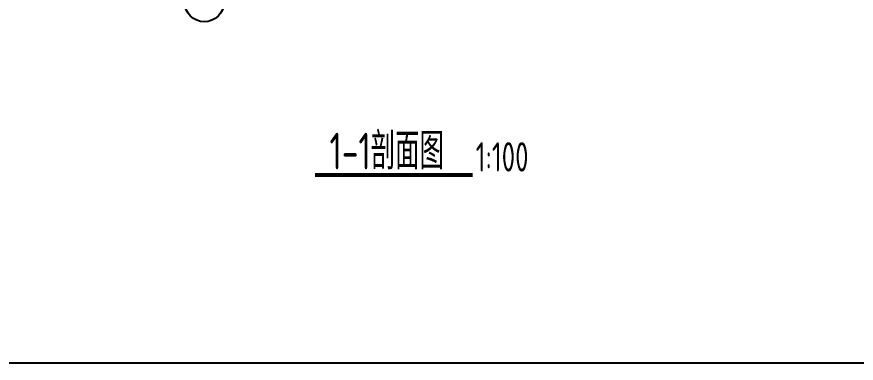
# Model space of a CAD drawing. Header units: millimetres. Extents: x -897614 to 191467, y -439928 to 101803.
# Drawn here: x -413381 to -396211, y -295322 to -288247 of the extents above; entities that cross this region are included whole.
import ezdxf

# ---------------------------------------------------------------- set-up
doc = ezdxf.new("R2010")
doc.units = ezdxf.units.MM
doc.header["$LTSCALE"] = 1000
for name, color, linetype in [('AXIS', 3, 'Continuous'), ('DIM_SYMB', 3, 'Continuous'), ('PUB_TEXT', 7, 'Continuous')]:
    doc.layers.add(name, color=color, linetype=linetype)
doc.layers.add('DY', color=1, linetype='Continuous', plot=False)
doc.styles.add('TSSD', font='tssdeng.shx', dxfattribs={"width": 0.7, "bigfont": 'tssdchn.shx'})

msp = doc.modelspace()

# ---------------------------------------------------------------- linework, layer by layer
at = {"layer": 'AXIS'}
msp.add_circle((-409545.21542, -287949.8833, 0), 400, dxfattribs=at)
at = {"layer": 'DIM_SYMB', "const_width": 80, "elevation": 0}
msp.add_lwpolyline([(-407279.4945, -291477.24296), (-404053.83491, -291477.24312)], dxfattribs=at)
at = {"layer": 'DY'}
msp.add_lwpolyline([(-439323.27949, -253321.88046), (-379923.27949, -253321.88046), (-379923.27949, -295321.88046), (-439323.27949, -295321.88046)], close=True, dxfattribs=at)

# ---------------------------------------------------------------- texts
at = {"layer": 'PUB_TEXT', "style": 'TSSD', "width": 0.7}
for s, height, p in [('1-1剖面图', 750, (-406983.41303, -291364.0909, 0)), ('1:100', 600, (-403993.77634, -291407.56093, 0))]:
    msp.add_text(s, height=height, rotation=359.999999146, dxfattribs=at).set_placement(p)

doc.saveas('drawing.dxf')
